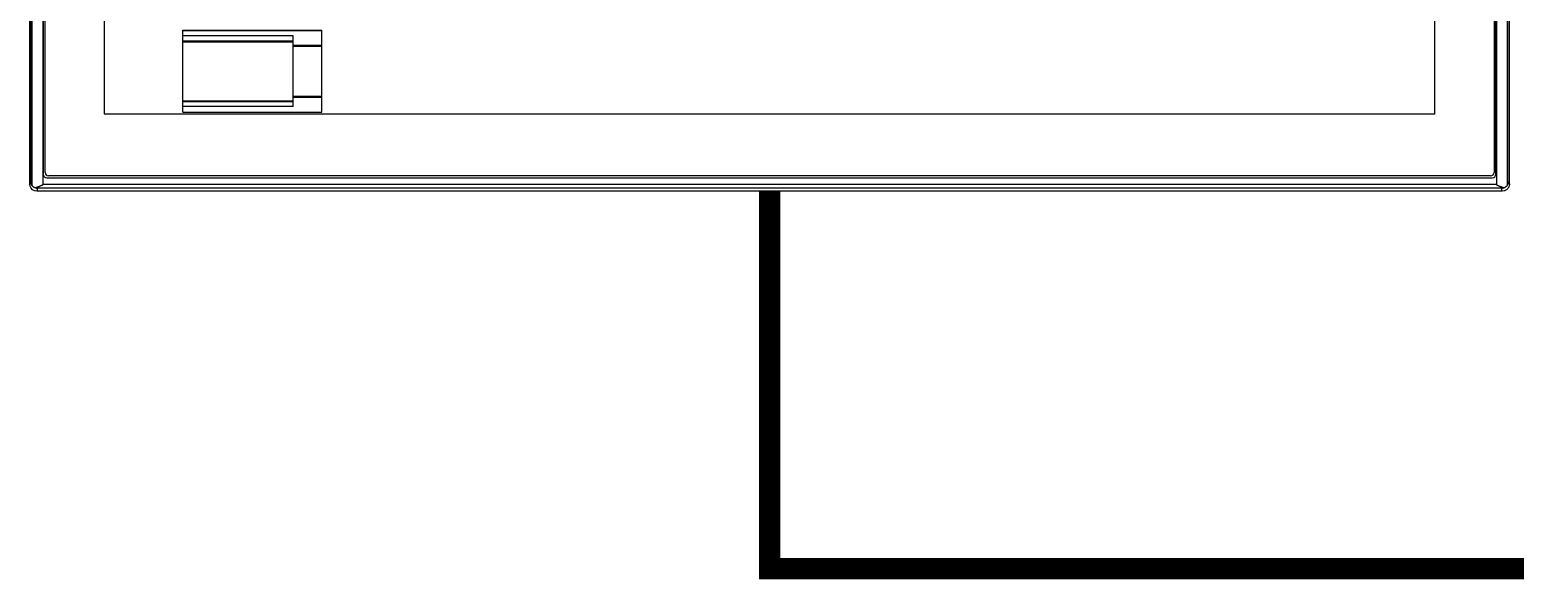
# Model space of a CAD drawing. Header units: inches. Extents: x 67248 to 85686, y -40174 to -31152.
# Drawn here: x 76320.3 to 76528.6, y -34173.6 to -34096.5 of the extents above; entities that cross this region are included whole.
import ezdxf

# ---------------------------------------------------------------- set-up
doc = ezdxf.new("R2010")
doc.units = ezdxf.units.IN
doc.header["$MEASUREMENT"] = 0
doc.layers.add('SI-TOPOLOGY-Ethernet', color=7, linetype='Continuous', lineweight=13, true_color=0x3cf000)

# ---------------------------------------------------------------- blocks, each defined once
blk = doc.blocks.new('Panel')
for p, q in [((-103.75, 0.08), (-103.75, 153.06)), ((-103.66, 152.72), (-103.66, 0.42)), ((-103.45, 153.26), (-103.45, -0.12)), ((-101.93, 153.15), (-101.93, 0)), ((101.93, 153.15), (101.93, 0)), ((103.45, 153.26), (103.45, -0.12)), ((103.66, 152.72), (103.66, 0.42)), ((103.75, 0.08), (103.75, 153.06)), ((-101.86, 151.67), (-101.86, 1.47)), ((-101.6, 1.72), (-101.6, 151.42)), ((-93.3, 151.9), (-93.3, 9.92)), ((93.3, 9.92), (93.3, 151.92)), ((101.6, 151.42), (101.6, 1.72)), ((101.86, 1.47), (101.86, 151.67)), ((-82.3, 10.17), (-82.3, 21.67)), ((-82.3, 21.67), (-62.8, 21.67)), ((-82.3, 21.65), (-62.8, 21.65)), ((-66.8, 20.87), (-82.3, 20.87)), ((-66.8, 10.98), (-66.8, 20.87)), ((-62.8, 10.17), (-62.8, 21.67)), ((-82.3, 20.17), (-66.8, 20.17)), ((-82.3, 20.05), (-66.8, 20.05)), ((-66.8, 19.59), (-62.8, 19.59)), ((-66.8, 19.42), (-62.8, 19.42)), ((-82.3, 11.78), (-66.8, 11.78)), ((-82.3, 11.68), (-66.8, 11.68)), ((-66.8, 10.98), (-82.3, 10.98)), ((-66.8, 12.43), (-62.8, 12.43)), ((-66.8, 12.26), (-62.8, 12.26)), ((-93.3, 9.92), (93.3, 9.92)), ((-82.3, 10.19), (-62.8, 10.19)), ((-82.3, 10.17), (-62.8, 10.17)), ((-103.75, 0.08), (-103.66, 0.42)), ((-103.66, 0.42), (-103.66, 0.42)), ((101.93, 0), (-101.93, 0)), ((-101.35, 0.96), (101.35, 0.96)), ((101.1, 1.22), (-101.1, 1.22)), ((103.66, 0.42), (103.75, 0.08)), ((-102.9, -0.43), (-102.92, -0.44)), ((-102.89, -0.43), (-102.9, -0.43)), ((-102.87, -0.42), (-102.89, -0.43)), ((-102.85, -0.42), (-102.87, -0.42)), ((-102.82, -0.41), (-102.85, -0.42)), ((-102.8, -0.4), (-102.82, -0.41)), ((-102.78, -0.4), (-102.8, -0.4)), ((-102.75, -0.39), (-102.78, -0.4)), ((-102.64, -0.51), (-102.76, -0.93)), ((102.76, -0.93), (-102.76, -0.93)), ((-102.73, -0.38), (-102.75, -0.39)), ((-102.71, -0.37), (-102.73, -0.38)), ((-102.69, -0.37), (-102.71, -0.37)), ((-102.66, -0.36), (-102.69, -0.37)), ((-102.64, -0.35), (-102.66, -0.36)), ((-102.62, -0.34), (-102.64, -0.35)), ((102.64, -0.51), (-102.64, -0.51)), ((-102.59, -0.33), (-102.62, -0.34)), ((-102.57, -0.33), (-102.59, -0.33)), ((-102.54, -0.31), (-102.57, -0.33)), ((-102.51, -0.3), (-102.54, -0.31)), ((-102.48, -0.29), (-102.51, -0.3)), ((-102.45, -0.28), (-102.48, -0.29)), ((-102.41, -0.27), (-102.45, -0.28)), ((-102.38, -0.25), (-102.41, -0.27)), ((-102.35, -0.24), (-102.38, -0.25)), ((-102.32, -0.23), (-102.35, -0.24)), ((-102.3, -0.22), (-102.32, -0.23)), ((-102.27, -0.21), (-102.3, -0.22)), ((-102.25, -0.2), (-102.27, -0.21)), ((-102.23, -0.19), (-102.25, -0.2)), ((-102.2, -0.18), (-102.23, -0.19)), ((-102.18, -0.17), (-102.2, -0.18)), ((-102.16, -0.16), (-102.18, -0.17)), ((-102.15, -0.15), (-102.16, -0.16)), ((-102.13, -0.15), (-102.15, -0.15)), ((-102.09, -0.13), (-102.11, -0.14)), ((-102.08, -0.12), (-102.09, -0.13)), ((102.15, -0.15), (102.13, -0.15)), ((102.17, -0.16), (102.15, -0.15)), ((102.18, -0.17), (102.17, -0.16)), ((102.2, -0.18), (102.18, -0.17)), ((102.22, -0.19), (102.2, -0.18)), ((102.25, -0.2), (102.22, -0.19)), ((102.27, -0.21), (102.25, -0.2)), ((102.3, -0.22), (102.27, -0.21)), ((102.33, -0.23), (102.3, -0.22)), ((102.35, -0.24), (102.33, -0.23)), ((102.38, -0.25), (102.35, -0.24)), ((102.41, -0.26), (102.38, -0.25)), ((102.43, -0.27), (102.41, -0.26)), ((102.46, -0.28), (102.43, -0.27)), ((102.49, -0.29), (102.46, -0.28)), ((102.51, -0.3), (102.49, -0.29)), ((102.54, -0.31), (102.51, -0.3)), ((102.57, -0.32), (102.54, -0.31)), ((102.59, -0.33), (102.57, -0.32)), ((102.62, -0.34), (102.59, -0.33)), ((102.64, -0.35), (102.62, -0.34)), ((102.67, -0.36), (102.64, -0.35)), ((102.76, -0.93), (102.64, -0.51)), ((102.7, -0.37), (102.67, -0.36)), ((102.72, -0.38), (102.7, -0.37)), ((102.75, -0.39), (102.72, -0.38)), ((102.78, -0.4), (102.75, -0.39)), ((102.79, -0.4), (102.78, -0.4)), ((102.81, -0.41), (102.79, -0.4)), ((102.83, -0.41), (102.81, -0.41)), ((102.85, -0.42), (102.83, -0.41)), ((102.86, -0.42), (102.85, -0.42)), ((102.88, -0.43), (102.86, -0.42)), ((102.9, -0.43), (102.88, -0.43)), ((102.92, -0.44), (102.9, -0.43))]:
    blk.add_line(p, q)
for points in [[(-102.76, -0.93), (-103.06, -0.88), (-103.34, -0.74), (-103.56, -0.52), (-103.7, -0.23), (-103.75, 0.08)], [(-103.66, 0.42), (-103.66, 0.42), (-103.66, 0.41), (-103.66, 0.41), (-103.66, 0.4), (-103.66, 0.39), (-103.66, 0.39), (-103.66, 0.38), (-103.66, 0.38), (-103.66, 0.37), (-103.66, 0.37), (-103.66, 0.36), (-103.66, 0.36), (-103.65, 0.35), (-103.65, 0.35), (-103.65, 0.34), (-103.65, 0.34), (-103.65, 0.34), (-103.65, 0.33), (-103.65, 0.33), (-103.65, 0.32), (-103.65, 0.32), (-103.65, 0.31), (-103.65, 0.31), (-103.65, 0.3), (-103.65, 0.3), (-103.65, 0.29), (-103.64, 0.29), (-103.64, 0.28), (-103.64, 0.28), (-103.64, 0.27), (-103.64, 0.27), (-103.64, 0.26), (-103.64, 0.26), (-103.64, 0.25), (-103.64, 0.25), (-103.63, 0.24), (-103.63, 0.24), (-103.63, 0.23), (-103.63, 0.23), (-103.63, 0.22), (-103.63, 0.22), (-103.63, 0.21), (-103.62, 0.21), (-103.62, 0.2), (-103.62, 0.2), (-103.62, 0.19), (-103.62, 0.19), (-103.62, 0.18), (-103.61, 0.18), (-103.61, 0.17), (-103.61, 0.17), (-103.61, 0.16), (-103.61, 0.16), (-103.61, 0.15), (-103.6, 0.15), (-103.6, 0.14), (-103.6, 0.14), (-103.6, 0.13), (-103.6, 0.13), (-103.59, 0.12), (-103.59, 0.12), (-103.59, 0.11), (-103.59, 0.11), (-103.59, 0.1), (-103.58, 0.1), (-103.58, 0.09), (-103.58, 0.09), (-103.58, 0.08), (-103.57, 0.08), (-103.57, 0.07), (-103.57, 0.07), (-103.57, 0.06), (-103.57, 0.06), (-103.56, 0.06), (-103.56, 0.05), (-103.56, 0.05), (-103.56, 0.04), (-103.55, 0.04), (-103.55, 0.03), (-103.55, 0.03), (-103.54, 0.02), (-103.54, 0.02), (-103.54, 0.01), (-103.54, 0.01), (-103.53, 0), (-103.53, 0), (-103.53, -0.01), (-103.53, -0.01), (-103.52, -0.02), (-103.52, -0.02), (-103.52, -0.02), (-103.51, -0.03), (-103.51, -0.03), (-103.51, -0.04), (-103.5, -0.04), (-103.5, -0.05), (-103.5, -0.05), (-103.49, -0.06), (-103.49, -0.06), (-103.49, -0.07), (-103.48, -0.07), (-103.48, -0.08), (-103.48, -0.08), (-103.47, -0.08), (-103.47, -0.09), (-103.47, -0.09), (-103.46, -0.1), (-103.46, -0.1), (-103.46, -0.11), (-103.45, -0.11), (-103.45, -0.12)], [(103.75, 0.08), (103.7, -0.23), (103.56, -0.52), (103.34, -0.74), (103.06, -0.88), (102.76, -0.93)], [(103.45, -0.12), (103.46, -0.1), (103.47, -0.09), (103.48, -0.07), (103.49, -0.06), (103.5, -0.04), (103.51, -0.03), (103.52, -0.01), (103.53, 0), (103.54, 0.02), (103.55, 0.03), (103.56, 0.05), (103.57, 0.06), (103.57, 0.08), (103.58, 0.09), (103.59, 0.11), (103.59, 0.12), (103.6, 0.14), (103.61, 0.15), (103.61, 0.17), (103.62, 0.18), (103.62, 0.2), (103.63, 0.21), (103.63, 0.23), (103.64, 0.25), (103.64, 0.26), (103.64, 0.28), (103.65, 0.29), (103.65, 0.31), (103.65, 0.33), (103.65, 0.34), (103.66, 0.36), (103.66, 0.37), (103.66, 0.39), (103.66, 0.4), (103.66, 0.42)], [(-103.45, -0.12), (-103.44, -0.13), (-103.43, -0.14), (-103.42, -0.15), (-103.41, -0.17), (-103.39, -0.18), (-103.38, -0.19), (-103.37, -0.2), (-103.36, -0.21), (-103.35, -0.22), (-103.34, -0.23), (-103.32, -0.24), (-103.31, -0.25), (-103.3, -0.26), (-103.29, -0.27), (-103.27, -0.28), (-103.26, -0.29), (-103.25, -0.3), (-103.23, -0.31), (-103.22, -0.32), (-103.2, -0.32), (-103.19, -0.33), (-103.18, -0.34), (-103.16, -0.35), (-103.15, -0.36), (-103.13, -0.36), (-103.12, -0.37), (-103.1, -0.38), (-103.09, -0.38), (-103.07, -0.39), (-103.06, -0.39), (-103.04, -0.4), (-103.03, -0.41), (-103.01, -0.41), (-103, -0.42), (-102.98, -0.42), (-102.96, -0.42), (-102.95, -0.43), (-102.93, -0.43), (-102.92, -0.44)], [(-102.92, -0.44), (-102.91, -0.44), (-102.9, -0.44), (-102.89, -0.45), (-102.88, -0.45), (-102.87, -0.45), (-102.86, -0.46), (-102.86, -0.46), (-102.85, -0.46), (-102.84, -0.47), (-102.83, -0.47), (-102.82, -0.47), (-102.81, -0.47), (-102.8, -0.48), (-102.79, -0.48), (-102.79, -0.48), (-102.78, -0.48), (-102.77, -0.48), (-102.76, -0.49), (-102.75, -0.49), (-102.74, -0.49), (-102.73, -0.49), (-102.72, -0.49), (-102.72, -0.5), (-102.71, -0.5), (-102.7, -0.5), (-102.69, -0.5), (-102.68, -0.5), (-102.67, -0.5), (-102.66, -0.5), (-102.65, -0.51), (-102.64, -0.51)], [(-102.11, -0.14), (-102.13, -0.14), (-102.13, -0.15)], [(-101.93, 0), (-101.93, 0), (-101.93, -0.01), (-101.93, -0.01), (-101.93, -0.02), (-101.94, -0.02), (-101.94, -0.02), (-101.94, -0.03), (-101.94, -0.03), (-101.95, -0.04), (-101.95, -0.04), (-101.96, -0.05), (-101.97, -0.06), (-101.97, -0.06), (-101.98, -0.07), (-101.99, -0.07), (-102, -0.08), (-102, -0.08), (-102.01, -0.08), (-102.02, -0.09), (-102.03, -0.09), (-102.03, -0.1), (-102.04, -0.1), (-102.05, -0.11), (-102.06, -0.11), (-102.06, -0.11), (-102.07, -0.12), (-102.08, -0.12)], [(102.13, -0.15), (102.11, -0.14), (102.1, -0.13), (102.09, -0.13), (102.09, -0.12), (102.08, -0.12), (102.07, -0.12), (102.06, -0.11), (102.05, -0.11), (102.04, -0.1), (102.03, -0.1), (102.02, -0.09), (102.02, -0.09), (102.01, -0.08), (102, -0.08), (101.99, -0.07), (101.98, -0.07), (101.98, -0.06), (101.97, -0.05), (101.96, -0.05), (101.95, -0.04), (101.95, -0.04), (101.94, -0.03), (101.94, -0.03), (101.94, -0.02), (101.93, -0.02), (101.93, -0.01), (101.93, -0.01), (101.93, 0), (101.93, 0)], [(102.64, -0.51), (102.65, -0.51), (102.66, -0.5), (102.67, -0.5), (102.68, -0.5), (102.69, -0.5), (102.7, -0.5), (102.71, -0.5), (102.72, -0.5), (102.72, -0.49), (102.73, -0.49), (102.74, -0.49), (102.75, -0.49), (102.76, -0.49), (102.77, -0.48), (102.78, -0.48), (102.79, -0.48), (102.79, -0.48), (102.8, -0.48), (102.81, -0.47), (102.82, -0.47), (102.83, -0.47), (102.84, -0.47), (102.85, -0.46), (102.86, -0.46), (102.86, -0.46), (102.87, -0.45), (102.88, -0.45), (102.89, -0.45), (102.9, -0.44), (102.91, -0.44), (102.92, -0.44)], [(102.92, -0.44), (102.93, -0.43), (102.95, -0.43), (102.96, -0.43), (102.97, -0.42), (102.99, -0.42), (103, -0.41), (103.02, -0.41), (103.03, -0.4), (103.04, -0.4), (103.06, -0.39), (103.07, -0.39), (103.09, -0.38), (103.1, -0.38), (103.11, -0.37), (103.13, -0.37), (103.14, -0.36), (103.15, -0.35), (103.17, -0.35), (103.18, -0.34), (103.19, -0.33), (103.2, -0.32), (103.22, -0.32), (103.23, -0.31), (103.24, -0.3), (103.25, -0.29), (103.27, -0.29), (103.28, -0.28), (103.29, -0.27), (103.3, -0.26), (103.31, -0.25), (103.32, -0.24), (103.34, -0.23), (103.35, -0.22), (103.36, -0.21), (103.37, -0.2), (103.38, -0.19), (103.39, -0.18), (103.4, -0.17), (103.41, -0.16), (103.42, -0.15), (103.43, -0.14), (103.44, -0.13), (103.45, -0.12)]]:
    blk.add_lwpolyline(points)
for centre, radius, start, end in [((-101.35, 1.47), 0.51, 180, 270), ((-101.1, 1.72), 0.5, 180, 270), ((101.1, 1.72), 0.5, 270, 0), ((101.35, 1.47), 0.51, 270, 0)]:
    blk.add_arc(centre, radius, start, end)

msp = doc.modelspace()

# ---------------------------------------------------------------- linework, layer by layer
at = {"layer": 'SI-TOPOLOGY-Ethernet', "const_width": 3}
msp.add_lwpolyline([(76424.06, -34119.15), (76424.06, -34172.12), (76725.57, -34172.12), (76725.57, -34066.4), (76825.49, -34066.4)], dxfattribs=at)

# ---------------------------------------------------------------- block references
at = {"xscale": 1.000001307885285, "yscale": 1.000001307885285, "zscale": 1.000001307885285}
msp.add_blockref('Panel', (76424.06, -34118.22), dxfattribs=at)

doc.saveas('drawing.dxf')
